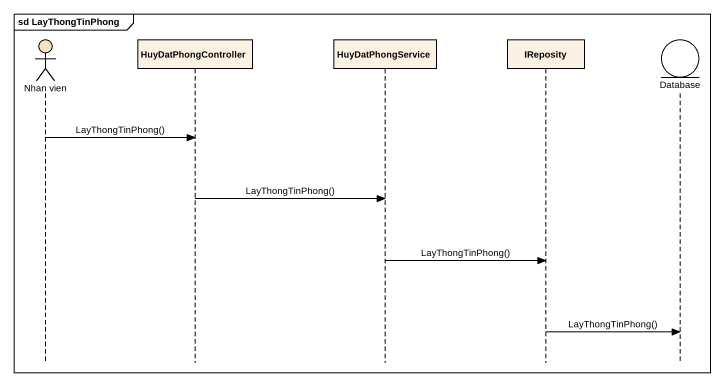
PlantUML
@startuml
mainframe sd LayThongTinPhong
hide footbox
actor "Nhan vien" as Nhan_vien #F8E2C1
participant HuyDatPhongController
participant HuyDatPhongService
participant IReposity
entity "Database" as Database_

Nhan_vien -> HuyDatPhongController : LayThongTinPhong()
HuyDatPhongController -> HuyDatPhongService : LayThongTinPhong()
HuyDatPhongService -> IReposity : LayThongTinPhong()
IReposity -> Database_ : LayThongTinPhong()
@enduml
